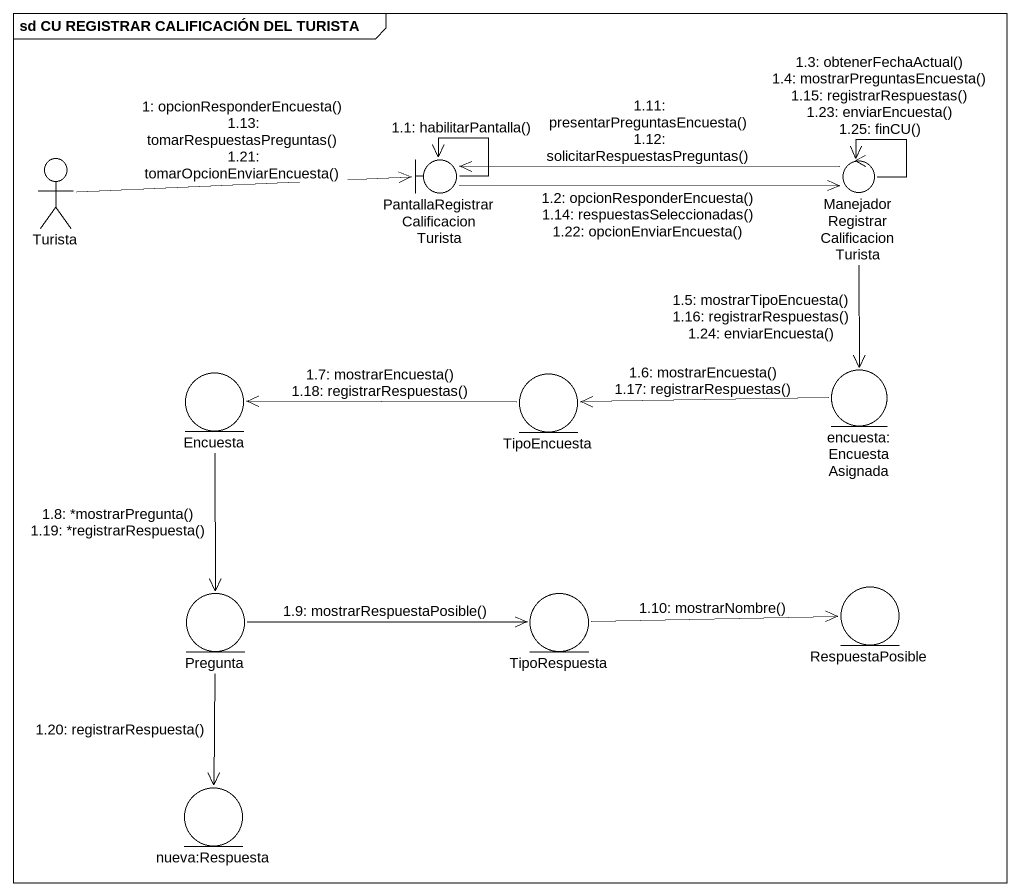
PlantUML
@startuml
mainframe sd CU REGISTRAR CALIFICACIÓN DEL TURISTA
actor Turista
boundary "PantallaRegistrarCalificacionTurista" as PantallaRegistrarCalificacio
control "ManejadorRegistrarCalificacionTurista" as ManejadorRegistrarCalificaci
entity Encuesta
entity TipoEncuesta
entity "encuesta: EncuestaAsignada" as encuesta_EncuestaAsignada
entity Pregunta
entity TipoRespuesta
entity RespuestaPosible
entity "nueva:Respuesta" as nueva_Respuesta
Turista -right-> PantallaRegistrarCalificacio : 1: opcionResponderEncuesta()\n1.13: tomarRespuestasPreguntas()\n1.21: tomarOpcionEnviarEncuesta()
PantallaRegistrarCalificacio --> PantallaRegistrarCalificacio : 1.1: habilitarPantalla()
PantallaRegistrarCalificacio -right-> ManejadorRegistrarCalificaci : 1.2: opcionResponderEncuesta()\n1.14: respuestasSeleccionadas()\n1.22: opcionEnviarEncuesta()
ManejadorRegistrarCalificaci --> ManejadorRegistrarCalificaci : 1.3: obtenerFechaActual()\n1.4: mostrarPreguntasEncuesta()\n1.15: registrarRespuestas()\n1.23: enviarEncuesta()\n1.25: finCU()
ManejadorRegistrarCalificaci --> encuesta_EncuestaAsignada : 1.5: mostrarTipoEncuesta()\n1.16: registrarRespuestas()\n1.24: enviarEncuesta()
encuesta_EncuestaAsignada -left-> TipoEncuesta : 1.6: mostrarEncuesta()\n1.17: registrarRespuestas()
TipoEncuesta -left-> Encuesta : 1.7: mostrarEncuesta()\n1.18: registrarRespuestas()
Encuesta --> Pregunta : 1.8: *mostrarPregunta()\n1.19: *registrarRespuesta()
Pregunta -right-> TipoRespuesta : 1.9: mostrarRespuestaPosible()
TipoRespuesta -right-> RespuestaPosible : 1.10: mostrarNombre()
ManejadorRegistrarCalificaci -left-> PantallaRegistrarCalificacio : 1.11: presentarPreguntasEncuesta()\n1.12: solicitarRespuestasPreguntas()
Pregunta --> nueva_Respuesta : 1.20: registrarRespuesta()
@enduml
